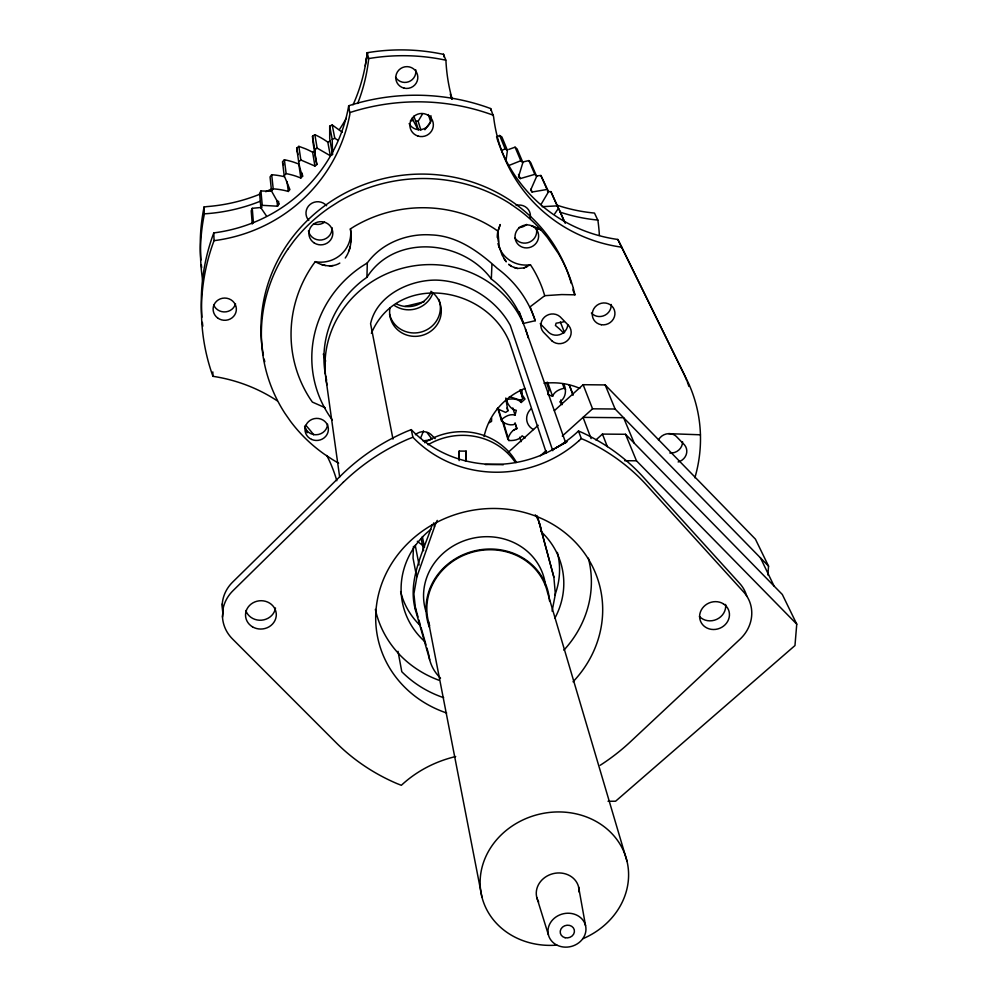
<?xml version="1.0" encoding="UTF-8"?>
<svg xmlns="http://www.w3.org/2000/svg" width="997" height="997" viewBox="0 0 997 997"><rect width="100%" height="100%" fill="white"/><g stroke="black" fill="none" stroke-linecap="round" stroke-linejoin="round"><path stroke-width="1.5" d="M222.269 603.908L222.792 612.719L222.269 603.908A38.16 35.169 -4 0 1 232.8 581.949L342.133 474.385A203.824 187.685 -13.8 0 1 406.552 431.502L411.263 429.632L413.406 431.826A116.886 111.066 -18.1 0 0 465.213 460.801M455.691 756.549A110.567 98.491 -12 0 0 403.548 783.293L401.33 785.3L396.918 783.555A205.245 188.769 -13.8 0 1 336.849 743.413L232.613 639.065A38.422 35.369 -4.1 0 1 222.493 617.081L223.191 608.207A38.422 35.369 -4.1 0 1 233.148 590.548L343.255 482.299M491.621 418.142L491.571 421.382L489.178 422.716M528.198 337.908A103.302 98.279 -13.2 0 0 418.553 265.239A103.302 98.279 -13.2 0 0 325.122 360.154L325.246 372.554A103.302 98.279 -13.2 0 0 327.016 384.805M325.371 374.249A102.529 97.631 -13.2 0 1 363.257 279.958L366.933 277.303L367.32 262.909C381.677 243.069 407.312 233.173 431.365 234.918C457.374 235.778 478.934 251.78 497.366 268.442A114.593 109.122 -13.2 0 1 534.28 317.819L535.227 320.71L523.425 323.427L519.325 311.849M413.443 546.418L413.045 558.096L416.123 574.16M325.109 360.154L325.246 372.554M458.894 458.807L459.206 451.08L466.122 451.13A13.97 1.321 -89.6 0 0 466.073 460.639M503.996 258.647L506.252 261.812L502.039 254.97L499.185 246.359L497.927 231.154L494.412 228.699A129.598 123.802 -13.1 0 0 354.147 226.531L350.408 228.899C352.028 238.757 351.206 249.661 345.261 258.024M465.749 460.402L466.122 451.13M350.956 241.81L351.168 236.937M523.425 323.427L522.939 321.931A102.529 97.631 -13.2 0 0 494.774 281.74L491.334 278.998L491.932 264.679M342.283 132.227L332.2 124.937L329.695 126.195L329.695 138.496L332.5 154.498L330.331 155.744L317.146 148.129L314.865 134.682L312.522 136.215L312.746 139.63A74.488 73.018 -13.7 0 0 314.03 148.391L316.872 164.517L314.915 166.05L300.845 159.994L298.676 161.801A82.29 80.533 -12.1 0 0 300.857 171.26L302.59 176.245L300.832 177.989L295.723 176.083A81.791 78.9 0.5 0 0 286.127 173.615L284.195 175.659L289.903 189.555L288.32 191.449L285.778 190.751A75.261 72.507 0.4 0 0 276.73 189.156L273.203 188.807L271.533 191.063L278.848 204.111L277.565 206.205L262.261 205.332L260.878 207.75L266.324 215.788M329.695 126.195L332.238 139.493L332.5 154.498M563.492 383.671C566.957 389.403 565.897 398.139 559.865 401.779L562.009 404.72M767.864 574.982L768.562 566.171L755.414 539.128L605.167 384.929L583.133 384.705L554.32 410.714M595.944 439.926L602.437 434.094L625.53 434.281L782.321 594.474L796.753 624.147L794.97 645.545L615.585 801.227L608.033 801.264M496.506 136.938L499.659 135.467L501.915 137L507.423 150.397L506.102 159.994M443.353 54.337A198.291 191.661 -12.5 0 0 367.469 52.679L365.226 65.952A178.999 175.21 27.5 0 1 353.063 104.822M367.145 52.691L368.691 58.524L368.429 60.991A180.482 176.631 26.6 0 1 357.674 103.489M223.191 608.207L222.493 617.081M694.872 477.787A152.105 142.559 -19 0 0 688.279 382.748L621.717 247.181A159.557 153.339 -41.5 0 1 493.602 116.799L490.686 108.573L486.386 107.015A211.127 202.553 -12.9 0 0 353.112 104.386L348.688 105.757L348.427 107.277A160.866 157.09 21 0 1 215.327 232.7L213.794 232.887L212.261 237.087A211.127 202.553 -12.9 0 0 201.893 317.258M348.688 105.757L349.91 113.994A162.299 158.423 20.2 0 1 215.614 240.451L214.056 240.651L212.511 244.876A212.984 204.111 -13 0 0 211.501 372.193L212.947 376.33L214.48 376.554A153.451 142.783 0.2 0 1 277.203 400.806M365.226 65.952L367.507 52.629L366.136 60.568M432.299 524.497C423.264 552.301 406.826 580.89 415.737 610.924L429.67 659.727A44.778 41.002 -12.9 0 0 440.524 678.11M437.234 520.397A45.401 42.186 -14 0 0 434.493 526.952L416.908 576.727L413.892 593.851L415.737 610.924M552.089 611.149L555.366 594.175L553.858 577.126L539.041 522.104A45.164 41.961 -14.9 0 0 536.897 515.574M259.494 194.353A178.999 175.21 27.5 0 1 206.591 206.628L204.061 207.114A198.291 191.661 -12.5 0 0 200.895 260.105M204.223 214.156L204.136 206.778M508.769 149.425L515.075 147.182L517.119 148.964L522.877 162.536L518.502 176.893L520.222 178.6L534.828 174.338L536.66 176.382L530.641 190.078L532.086 192.01L547.029 189.467L548.574 191.698L540.922 204.634M349.062 250.745L350.246 246.433M525.132 438.019L522.179 435.826C519.163 440.013 513.642 440.736 508.869 440.524L507.847 439.141C509.23 434.592 511.935 429.881 516.882 428.61L515.312 424.061C510.626 426.093 505.541 423.974 501.653 421.233L501.591 419.525C505.255 416.41 510.078 413.605 515.05 415.088L516.346 410.353C510.277 409.505 507.224 403.324 505.815 398.015M261.924 207.388L252.253 208.311L251.207 210.828L252.253 224.026M371.383 333.297C397.566 271.633 486.337 285.653 509.517 342.195L546.344 452.937M420.859 130.046L418.142 121.26L422.416 114.132M270.661 191.175L260.927 190.975L259.581 193.356L260.878 207.75M546.381 382.437L549.035 389.727L547.914 394.563L552.6 396.308C554.332 391.422 559.529 389.291 564.19 388.219L565.573 389.266M366.933 277.303C394.625 233.522 462.458 239.542 491.334 278.998M506.7 400.844L507.635 399.336C512.284 398.588 517.892 398.538 521.232 402.476L525.008 399.062L522.278 394.986L521.805 389.79M547.503 191.561L550.905 191.648L558.482 208.273L554.706 213.819M424.896 129.747L430.667 121.746L428.324 114.53M287.759 249.337L293.617 241.299A159.046 151.943 -13.1 0 1 330.144 207.152L338.693 201.693A159.071 151.98 -13.1 0 1 511.374 204.485M350.408 228.899L350.695 231.005A29.96 29 -4.2 0 1 317.432 262.012L315.276 261.65L312.709 265.165A129.598 123.802 -13.1 0 0 310.005 398.663L312.373 402.09L325.134 407.711M284.045 176.631A73.99 71.41 1 0 0 275.16 175.061L271.683 174.712L270.05 176.93L271.533 191.063M300.832 177.989L298.788 164.031L293.816 162.199A80.408 77.704 1.1 0 0 284.382 159.757L282.487 161.776L284.195 175.659M746.803 596.38A37.475 34.122 -22.2 0 0 739.587 583.32L642.591 476.367A203.824 187.685 -13.8 0 0 582.958 432.935L578.497 431.003L576.179 433.147A116.886 111.066 -18.1 0 1 555.803 447.94L552.65 449.709L567.156 441.683M578.97 440.736L581.301 438.58L585.812 440.524A205.245 188.769 -13.8 0 1 645.819 484.23L743.438 591.757A37.736 34.322 -22.1 0 1 739.824 639.389L629.63 742.516A205.245 188.769 -13.8 0 1 600.206 765.272M520.434 389.839L522.839 398.551L520.82 400.383L509.392 396.619M508.233 452.339L538.193 425.283M540.337 455.828L546.107 450.632M562.271 436.088L592.554 408.82L615.112 409.019L768.562 566.171M298.676 161.801L296.707 148.129L298.838 146.347L305.169 148.665A68.98 66.899 1 0 1 312.634 152.267L314.915 166.05M514.215 267.645L517.518 268.455L523.861 267.944L530.429 264.741L532.697 268.255A129.598 123.802 -13.1 0 1 542.729 289.404L544.736 295.685L530.117 306.802L535.227 320.71M505.965 399.398L507.872 410.839L505.653 412.434L497.129 408.683M312.634 152.267L314.641 150.859M316.872 164.517L316.298 162.062A75.784 74.164 -13.8 0 1 314.99 153.152L314.765 149.687L317.146 148.129M367.32 262.909L361.587 266.535A114.593 109.122 -13.2 0 0 332.337 419.986M513.418 430.218L516.882 428.61L515.063 422.815M555.803 447.94L565.324 442.693M314.865 134.682L318.006 136.203A74.974 72.806 0.8 0 1 325.77 140.739L327.826 142.185L329.995 141.013M332.238 139.493L334.78 138.234L337.759 140.128M339.815 263.083C332.263 267.744 322.53 266.012 315.276 261.65M509.043 165.415L520.795 160.729L522.877 162.536M501.927 150.348L505.118 148.84L507.423 150.397M578.958 440.736A117.696 111.726 -18.1 0 1 467.244 468.59A117.771 111.801 -18.1 0 1 415.051 439.453L412.883 437.247L408.147 439.129A205.245 188.769 -13.8 0 0 343.28 482.324M523.861 267.944L527.039 266.735M350.171 112.462L354.658 111.053A212.984 204.111 -13 0 1 489.078 113.72L493.44 115.266M522.378 162.087L528.884 160.579L530.678 162.598L536.66 176.382M404.932 306.453L423.962 301.829M499.011 246.87A29.723 28.577 -24.4 0 0 530.105 264.803L530.429 264.741M542.169 206.678L557.211 205.868L558.482 208.273M544.736 295.685L561.71 294.564L574.92 294.825L573.337 288.432M537.458 175.796L540.885 175.484L548.574 191.698M329.346 265.887L333.073 265.626M204.298 213.819L206.778 213.67A180.482 176.631 26.6 0 0 260.13 201.294M410.477 120.637L413.331 120.649L417.805 129.298M624.633 460.714L636.46 460.788L796.753 624.147M658.469 439.964A11.241 10.456 -24.4 0 1 668.725 433.658L700.43 434.792M668.725 433.658L670.109 433.707A11.241 10.456 -24.4 0 1 676.24 436.362L684.49 444.874A11.229 10.431 -24.5 0 1 678.134 461.972M413.805 116.188L415.699 121.036L418.142 121.26M599.396 235.429A199.923 193.057 -12.6 0 0 597.913 220.387L594.486 213.059L592.106 212.835A176.008 170.175 -45.3 0 1 557.236 205.257M597.864 220.05L595.471 219.826A177.478 171.472 -44.8 0 1 560.326 212.199M443.391 54.274L445.933 60.181L446.045 62.661A177.478 171.472 -44.8 0 0 452.127 98.915M517.518 268.455L511.523 266.398L508.782 264.404L511.523 266.398M321.533 264.541L325.483 265.526M532.647 226.232A11.889 11.428 -24.4 0 1 533.208 245.898A11.889 11.428 -24.4 0 1 515.05 237.772A11.889 11.428 -24.4 0 1 531.314 225.634L541.047 229.958L547.303 237.386L558.245 253.3A159.071 151.98 -13.1 0 1 573.375 288.407M531.314 225.634L541.047 229.958A159.046 151.943 -13.1 0 0 519.4 210.205L511.349 204.522M435.215 438.68L430.878 434.393A11.328 10.668 -12.1 0 0 415.4 434.729M540.224 323.689L548.749 332.425A11.328 10.768 -22.7 0 0 567.792 324.86M432.062 439.328L427.04 432.573M500.207 147.382A158.162 152.117 -41.9 0 0 617.853 239.467L621.717 247.181M617.853 239.467L683.967 374.037A150.796 141.524 -19 0 1 686.871 380.866M760.462 557.871L774.058 586.024M565.274 223.328L558.843 208.847L564.476 221.882M550.905 191.648L557.211 205.868M540.885 175.484L547.029 189.467M304.596 426.08A11.64 10.992 -5.6 0 0 304.982 427.401L305.531 428.673A11.64 10.992 -5.6 0 0 318.305 434.518A11.64 10.992 -5.6 0 0 327.614 424.211M304.982 427.401L307.275 432.698M528.884 160.579L534.828 174.338M515.075 147.182L520.795 160.729M530.903 189.206L532.086 192.01M572.814 289.828L574.92 294.825M634.217 443.154L623.611 417.718L583.058 417.369L591.096 438.593M518.502 174.45L520.222 178.6M605.167 384.929L615.112 409.019M625.53 434.281L636.46 460.788M499.659 135.467L505.118 148.84M560.339 321.956L564.564 332.724M583.133 384.705L592.554 408.82M602.437 434.094L607.347 446.656M569.275 384.879L573.026 394.8M569.275 385.041L573.026 394.986M562.632 384.019L564.19 388.219M578.497 431.003L581.301 438.58M560.65 400.021L562.208 404.284M497.889 231.603L500.207 224.549L497.839 231.466A29.723 28.577 -24.4 0 0 497.254 237.473M547.577 382.212L552.6 396.308M525.456 329.06L565.698 442.867M552.749 450.681L510.265 325.383C495.858 298.938 466.26 280.842 436.075 280.107C409.094 279.858 376.617 295.723 370.585 323.713L392.98 439.104M520.048 390.001L522.839 398.551M520.309 399.635L521.232 402.476M282.836 162.86L283.534 165.028M512.794 407.923L515.05 415.088M519.711 437.259L521.095 441.683M536.76 897.362L548.4 934.787M506.975 407.96L507.872 410.839M415.699 121.036L418.391 129.834M553.858 577.126L539.041 522.104M412.459 117.771L413.331 120.649M503.136 421.494L508.869 440.524M501.69 418.678L507.847 439.141M498.139 408.01L501.591 419.525M497.752 408.272L501.653 421.233M627.051 861.408L547.465 592.293A61.278 56.405 -13.8 0 0 472.117 552.263A61.278 56.405 -13.8 0 0 429.682 625.655M414.677 605.216L418.042 617.006M418.877 619.947L420.148 624.371M420.983 627.325L426.031 644.997M426.878 647.95L428.137 652.362M499.185 246.359L499.485 247.443M433.62 522.927L434.493 526.952M411.263 429.632L412.883 437.247M422.342 536.585L424.51 547.253M421.158 538.579L423.613 550.755M415.226 545.259L419.089 565M332.2 124.937L334.78 138.234M428.411 621.43L481.95 897.101M415.836 571.156L416.908 576.727M428.56 653.833L429.67 659.727M327.826 142.185L330.331 155.744M578.621 887.068L585.551 925.652A19.13 16.824 -14.1 0 1 561.099 946.614A19.13 16.824 -14.1 0 1 554.257 918.287A19.13 16.824 -14.1 0 1 585.551 925.652M312.522 136.215L314.765 149.687M398.015 651.315L401.791 671.716A112.698 103.838 -13.8 0 0 443.677 697.688M298.838 146.347L300.845 159.994M302.153 173.179L302.59 176.245M325.932 378.71L339.653 476.99M287.036 181.529L288.32 191.449M284.382 159.757L286.127 173.615M276.917 200.447L277.565 206.205M278.537 201.257L278.848 204.111M271.683 174.712L273.203 188.807M490.686 108.573L490.836 110.094M260.927 190.975L262.261 205.332M497.902 236.65L498.35 241.623M252.253 208.311L253.437 222.942M443.74 54.361L443.852 56.817M213.794 232.887L214.056 240.651M212.822 371.931L212.947 376.33M446.656 713.005A114.007 104.835 -13.8 0 1 389.715 566.732A114.007 104.835 -13.8 0 1 555.229 525.818A114.007 104.835 -13.8 0 1 573.051 681.774M552.625 449.722A116.886 111.066 -18.1 0 1 522.266 461.212A116.761 110.954 -18.1 0 1 465.3 460.801M485.414 464.565A150.971 138.994 -13.8 0 1 503.236 464.764M275.496 607.983A15.267 14.07 -4 0 1 261.613 620.184A15.267 14.07 -4 0 1 245.798 610.513M725.604 604.444A15.005 13.659 -22.2 0 1 716.718 619.361A15.005 13.659 -22.2 0 1 699.458 616.47M588.367 558.17A109.558 101.133 -13.8 0 1 563.878 650.156M438.954 680.253A109.558 101.133 -13.8 0 1 375.358 609.404M540.96 531.488A81.704 75.423 -13.8 0 1 554.93 618.028M424.934 641.694A81.704 75.423 -13.8 0 1 430.854 529.357M557.373 552.438A80.782 74.713 -13.7 0 1 554.793 595.321M420.497 625.792A80.782 74.713 -13.7 0 1 400.62 591.582M264.791 361.799A158.199 151.245 -13.1 0 1 264.193 359.144M263.395 355.144A158.199 151.245 -13.1 0 1 384.506 178.388A158.199 151.245 -13.1 0 1 571.256 283.46M331.989 227.64A11.914 11.54 -4.1 0 1 321.732 239.953A11.914 11.54 -4.1 0 1 308.422 230.88M536.187 227.977A11.827 11.378 -24.5 0 1 514.963 237.984M325.645 361.126A99.588 95.201 -13.1 0 1 323.327 354.022M287.747 249.312A159.071 151.98 -13.1 0 0 284.943 413.344L290.401 421.183A159.071 151.98 -13.1 0 0 324.648 454.408L332.699 459.692A159.046 151.943 -13.1 0 0 338.656 463.169M326.642 380.256A102.529 97.631 -13.2 0 1 325.658 375.757M498.612 245.736A29.723 28.577 -24.4 0 1 497.964 243.43M305.792 425.27A153.451 142.783 0.2 0 1 313.706 434.804M326.804 455.504A153.451 142.783 0.2 0 1 336.812 480.753M484.081 436.586A67.597 63.347 -18.9 0 1 524.858 388.406M544.1 383.309A67.597 63.347 -18.9 0 1 579.843 388.381M516.184 205.419A11.615 11.204 -24.8 0 1 530.217 218.256M526.703 224.4A11.615 11.204 -24.8 0 1 518.764 227.565M430.916 291.298A25.897 24.813 -13 0 1 438.381 322.542A25.897 24.813 -13 0 1 407.399 335.266A25.897 24.813 -13 0 1 389.914 308.135M324.661 222.181A11.702 11.353 -3.5 0 1 313.494 223.714M308.758 220.462A11.702 11.353 -3.5 0 1 310.117 204.435A11.702 11.353 -3.5 0 1 326.617 205.718M202.802 326.169A211.127 202.553 -12.9 0 1 202.366 322.355M499.771 146.272A158.162 152.117 -41.9 0 1 498.924 144.029M498.525 142.895A158.162 152.117 -41.9 0 1 496.98 138.359M687.407 382.25A150.796 141.524 -19 0 1 688.915 386.437M235.529 303.786A11.54 11.042 2.8 0 1 213.62 304.833M438.892 299.424A25.81 24.738 -13 0 1 421.818 331.851A25.81 24.738 -13 0 1 389.515 314.105M430.866 115.627A11.665 11.441 -20.1 0 1 409.131 123.591M611.186 304.459A11.353 10.78 -25.9 0 1 591.383 313.033M682.546 441.671A11.141 10.356 -24.6 0 1 669.822 452.999M423.413 430.841A67.372 63.746 -8.3 0 1 420.522 438.107M433.01 292.719A25.187 24.215 -12.9 0 1 394.401 305.468M563.467 332.948A77.105 72.98 -17.9 0 0 559.28 328.748L555.441 325.483L556.102 323.202L561.323 322.33A78.177 74.949 -25.2 0 0 564.227 321.657M298.078 154.597A80.882 79.286 -11.8 0 1 296.707 148.129M431.003 292.395A25.099 24.14 -12.8 0 1 396.332 303.848M533.52 429.582A13.709 12.899 -19.1 0 1 531.077 408.807M201.681 267.632A198.291 191.661 -12.5 0 1 201.332 264.629M346.37 118.145A178.999 175.21 27.5 0 1 339.304 129.697M271.894 188.819A178.999 175.21 27.5 0 1 265.75 191.711M415.737 69.79A10.942 10.805 -21.8 0 1 395.547 77.193M451.853 99.239A176.008 170.175 -45.3 0 1 450.27 94.092M202.79 281.191A199.923 193.057 -12.6 0 1 204.335 214.193M369.089 58.511A199.923 193.057 -12.6 0 1 445.622 60.156M430.567 439.802A199.923 193.057 -12.6 0 1 422.977 440.898M425.956 611.448A61.403 56.63 -13.8 0 1 472.815 538.23A61.403 56.63 -13.8 0 1 545.471 585.251M429.458 627.3A62.051 57.116 -13.8 0 1 475.856 550.581A62.051 57.116 -13.8 0 1 549.509 600.992M535.252 514.826A45.376 42.123 -14.9 0 1 540.686 527.45M538.654 901.973A21.56 19.068 -14.1 0 1 553.148 873.646A21.56 19.068 -14.1 0 1 579.07 892.028M556.874 945.106A74.713 66.188 -14.1 0 1 485.14 858.143A74.713 66.188 -14.1 0 1 606.226 828.333A74.713 66.188 -14.1 0 1 582.821 938.725M424.61 442.705A64.082 59.92 -13.6 0 1 516.496 462.496M459.143 460.589A13.97 1.284 -89.6 0 1 459.206 451.08M423.227 545.621A64.294 60.094 -13.6 0 1 417.332 541.259M428.037 444.762A64.294 60.094 -13.6 0 1 515.374 462.546M551.927 340.874L543.34 332.063A11.441 10.88 -22.4 0 1 544.561 317.058A11.441 10.88 -22.4 0 1 560.127 316.784L568.714 325.62A11.428 10.855 -22.6 0 1 567.455 340.575A11.428 10.855 -22.6 0 1 551.927 340.874M252.478 626.826A15.379 14.157 -4.1 0 0 276.132 616.719A15.279 14.07 -4.1 0 0 276.194 613.167A15.379 14.157 -4.1 0 0 252.864 602.898A15.379 14.157 -4.1 0 0 252.478 626.826M723.348 603.808A15.105 13.734 -22.1 0 0 699.894 613.84A15.005 13.646 -22.1 0 0 699.657 617.33A15.105 13.734 -22.1 0 0 721.678 627.35A15.105 13.734 -22.1 0 0 723.348 603.808M314.317 243.019A11.976 11.603 -4.2 0 0 332.811 233.834A11.976 11.603 -4.2 0 0 315.413 222.954A11.976 11.603 -4.2 0 0 314.317 243.019M311.612 439.428A11.702 11.042 -5.7 0 0 328.362 428.498A11.702 11.042 -5.7 0 0 310.129 420.36A11.702 11.042 -5.7 0 0 311.612 439.428M601.328 324.723A11.453 10.855 -25.7 0 0 614.364 310.005A11.453 10.855 -25.7 0 0 595.122 306.964A11.453 10.855 -25.7 0 0 601.328 324.723M217.608 317.943A11.64 11.129 2.5 0 0 236.264 310.728A11.64 11.129 2.5 0 0 220.337 298.863A11.64 11.129 2.5 0 0 217.608 317.943M418.079 136.103A11.777 11.54 -19.9 0 0 433.084 122.394A11.777 11.54 -19.9 0 0 413.68 116.599A11.777 11.54 -19.9 0 0 418.079 136.103M404.159 88.16A11.042 10.88 -21.5 0 0 417.382 74.401A11.042 10.88 -21.5 0 0 398.85 70.064A11.042 10.88 -21.5 0 0 404.159 88.16M565.112 937.716A7.178 6.318 -14.1 0 0 574.284 929.84A7.178 6.318 -14.1 0 0 562.532 927.098A7.178 6.318 -14.1 0 0 565.112 937.716"/></g></svg>
